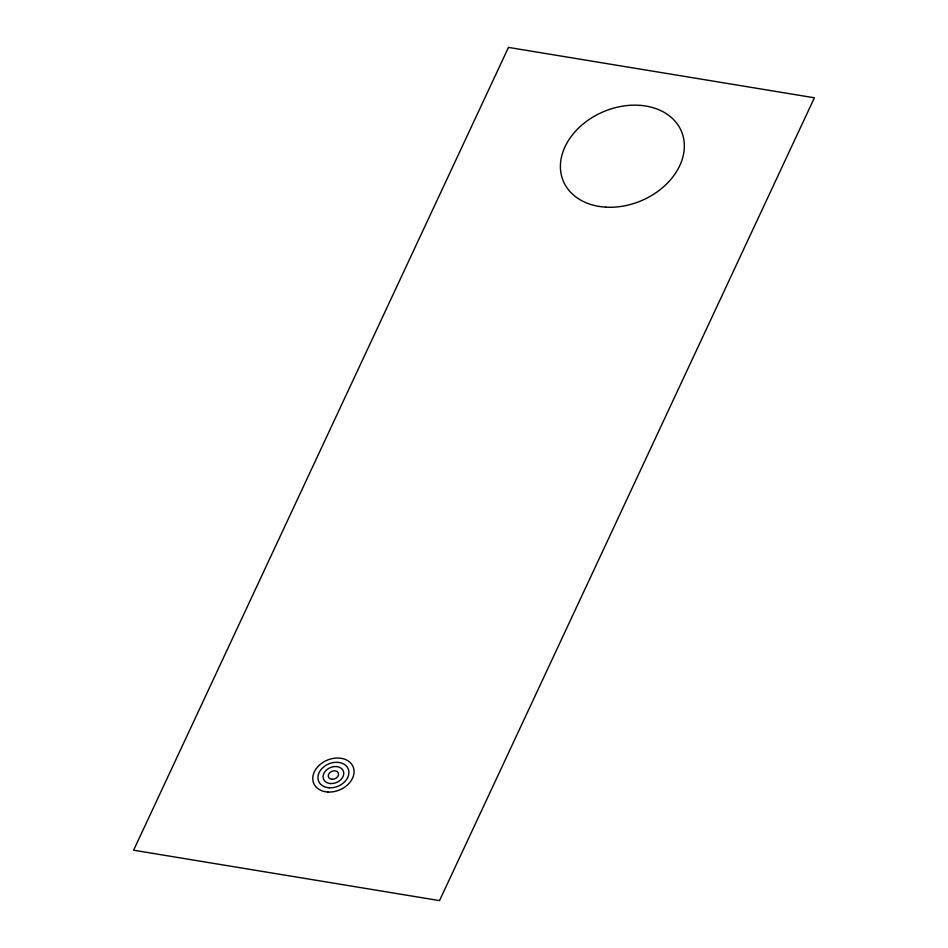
<?xml version="1.0" encoding="UTF-8"?>
<svg xmlns="http://www.w3.org/2000/svg" width="948" height="948" viewBox="0 0 948 948"><rect width="100%" height="100%" fill="white"/><g stroke="black" fill="none" stroke-linecap="round" stroke-linejoin="round"><path stroke-width="1.42" d="M508.472 47.4L133.609 850.214L439.528 900.6L814.391 97.786L508.472 47.4M605.926 207.162A64.085 48.36 -22.9 0 0 682.347 133.715A64.085 48.36 -22.9 0 0 578.873 127.779A64.085 48.36 -22.9 0 0 605.926 207.162M332.049 779.303A5.344 4.029 -22.9 0 0 338.424 773.177A5.344 4.029 -22.9 0 0 329.797 772.679A5.344 4.029 -22.9 0 0 332.049 779.303M330.686 783.546A10.677 8.058 -22.9 0 0 343.413 771.305A10.677 8.058 -22.9 0 0 326.171 770.309A10.677 8.058 -22.9 0 0 330.686 783.546M329.311 787.788A16.021 12.087 -22.9 0 0 348.414 769.432A16.021 12.087 -22.9 0 0 322.545 767.939A16.021 12.087 -22.9 0 0 329.311 787.788M327.937 792.03A21.366 16.116 -22.9 0 0 353.414 767.548A21.366 16.116 -22.9 0 0 318.919 765.569A21.366 16.116 -22.9 0 0 327.937 792.03"/></g></svg>
